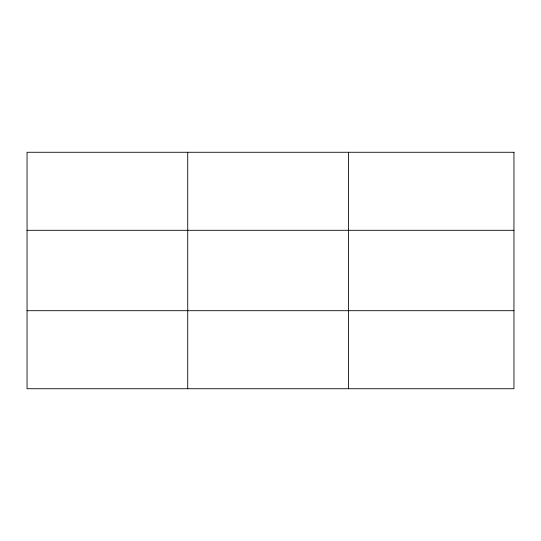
<?xml version="1.0" encoding="UTF-8"?>
<svg xmlns="http://www.w3.org/2000/svg" width="541" height="541" viewBox="0 0 541 541"><rect width="100%" height="100%" fill="white"/><g stroke="black" fill="none" stroke-linecap="round" stroke-linejoin="round"><path stroke-width="0.81" d="M187.727 388.729L187.727 152.271M348.404 388.729L348.404 152.271M27.05 230.304L513.95 230.304M27.05 310.696L513.95 310.696M513.95 152.271L513.95 388.729L27.05 388.729L27.05 152.271L513.95 152.271"/></g></svg>
